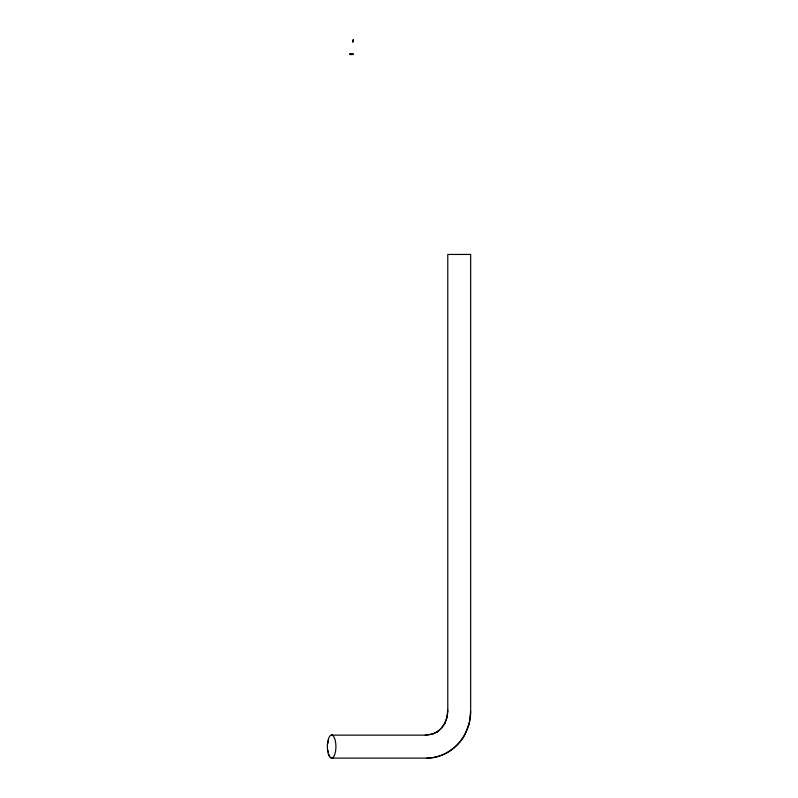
<?xml version="1.0" encoding="UTF-8"?>
<svg xmlns="http://www.w3.org/2000/svg" width="798" height="798" viewBox="0 0 798 798"><rect width="100%" height="100%" fill="white"/><g stroke="black" fill="none" stroke-linecap="round" stroke-linejoin="round"><path stroke-width="1.2" d="M331.479 735.138L425.703 735.138L432.636 734.15L431.568 734.439L436.815 732.085L441.334 728.335L444.795 723.447L444.566 723.986L446.84 718.04L447.788 710.28L447.788 254.442L470.66 254.442L470.66 711.666C470.98 735.497 451.369 758.03 426.96 758.1L331.769 758.1M470.65 711.607L469.224 723.327L464.845 734.739C457.294 748.504 442.631 757.92 426.8 758.1M447.778 710.22C447.688 718.828 443.987 727.507 436.566 732.255L437.444 731.826L432.237 734.15L425.274 735.138M353.095 54.304L350.512 54.254L352.536 54.254M349.604 54.025L353.185 54.025M349.604 54.204L353.185 54.204M350.372 54.583L352.417 54.583M353.005 39.9L353.075 41.436M333.135 757.811A11.491 4.389 -90 0 1 330.871 757.611M329.823 756.374A11.491 4.389 -90 0 1 328.936 754.469M328.267 752.025A11.491 4.389 -90 0 1 327.968 750.18M327.938 743.277A11.491 4.389 -90 0 1 328.417 740.544M331.15 735.427A11.491 4.389 -90 0 1 332.287 735.138M353.384 39.9L352.916 42.045L353.384 39.9M328.487 738.768A11.491 4.289 90 0 0 330.651 757.811A11.491 4.289 90 0 0 335.719 743.277A11.491 4.289 90 0 0 328.487 738.768"/></g></svg>
